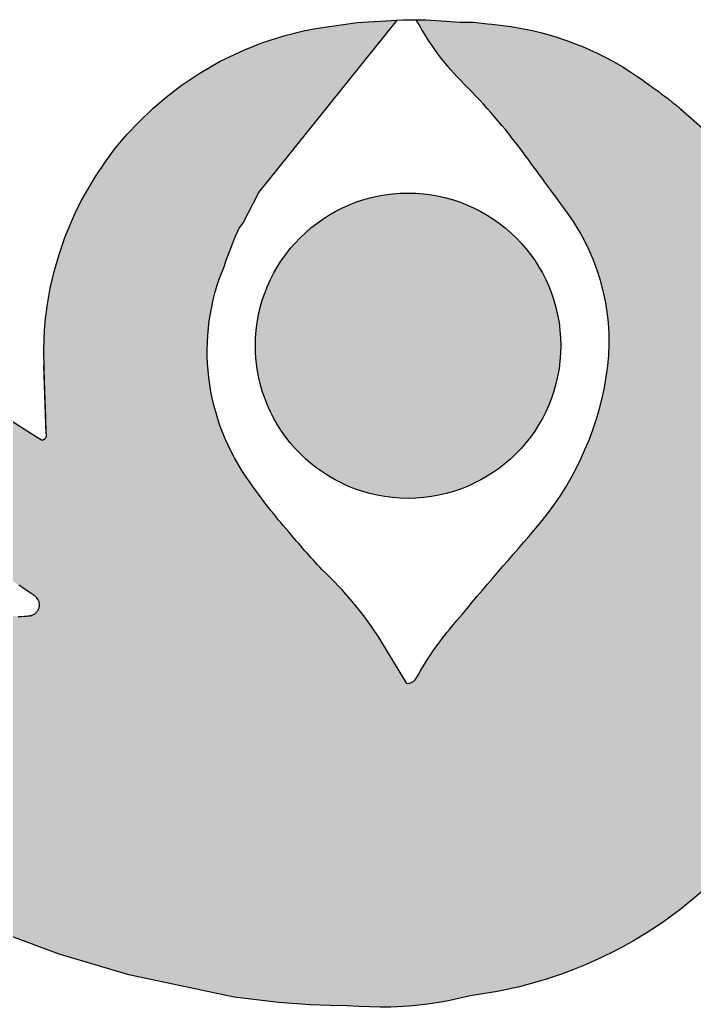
# Model space of a CAD drawing. Header units: millimetres. Extents: x -88727164121 to 1409438023, y -488056698 to 235964078476.
# Drawn here: x -1049685137 to -975197851, y 2577928184 to 2686985148 of the extents above; entities that cross this region are included whole.
import ezdxf

# ---------------------------------------------------------------- set-up
doc = ezdxf.new("R2010")
doc.units = ezdxf.units.MM
doc.header["$MEASUREMENT"] = 0

msp = doc.modelspace()

# ---------------------------------------------------------------- hatches: boundary and pattern name
h = msp.add_hatch(color=1)
h.dxf.hatch_style = 1
h.set_gradient(color1=(254, 204, 102), color2=(34, 52, 110))
h.paths.add_polyline_path([(-959637257.8, 2614573842), (-959039612.1, 2616892125), (-958578569.7, 2618882462.5), (-958133478.2, 2621033423.3), (-957560490.6, 2624305527.1), (-957184463.2, 2626976188.8), (-956656990.5, 2632605296.3), (-956618558.9, 2633263572.4), (-956521424.2, 2635592389.9), (-956492972.7, 2637059663.4), (-956499604.5, 2638241211.7), (-956539917.7, 2639530694.9), (-956608844.3, 2640735377.1), (-956695096.2, 2641801040.2), (-956741509.2, 2642414132.9), (-956838321.7, 2643148346.6), (-956978707.2, 2644213013), (-957103521.3, 2645034091.4), (-957150816.5, 2645322563.3), (-957295817.9, 2646146438.1), (-957484326.4, 2647110579.3), (-957673897, 2647988804.4), (-958062878.6, 2649585493.4), (-958356624.8, 2650657133.4), (-958867145.5, 2652324310.9), (-959638003.3, 2654508567.4), (-960306779.6, 2656173704.2), (-961023355.4, 2657783463.5), (-962018689.1, 2659790744.1), (-963525691.1, 2662451689.2), (-964794617.6, 2664425423.2), (-965894889.1, 2665981424.9), (-966493145.1, 2666775671.7), (-967312899.9, 2667811265), (-968379781.2, 2669077000.3), (-969032528.1, 2669816205.8), (-969546632.7, 2670383618.9), (-970129330.1, 2671011633), (-970624777.9, 2671533444.8), (-971436312.2, 2672364996.3), (-972832235, 2673731766.1), (-976671976.2, 2677121329.1), (-976702429.6, 2677146250.6), (-976761707.3, 2677194648.2), (-976814059.7, 2677237300.1), (-976854494.5, 2677270183.9), (-976881726, 2677292301.3), (-976952766.2, 2677349891.3), (-977031517.8, 2677413549.4), (-977112455.2, 2677471204.3), (-977232077.5, 2677574803.9), (-977284071.6, 2677616406.3), (-977434195, 2677736062), (-977522629.1, 2677806227.1), (-977632075.8, 2677892736), (-977833137.9, 2678050719.6), (-977970781.2, 2678158175), (-978165066.4, 2678308892.3), (-978369651, 2678466397.4), (-978520013.1, 2678581377.9), (-978630062.9, 2678665115.9), (-978836245.1, 2678821061.4), (-978866987.7, 2678844208.9), (-978898736.6, 2678868085.7), (-978951183.8, 2678907465.7), (-979085568.1, 2679008010.8), (-979614721.7, 2679398967.6), (-979881246, 2679592931.6), (-980289530.9, 2679886285.9), (-980653179, 2680143771.9), (-980930175, 2680337534.4), (-981638256.4, 2680823692.3), (-982209929.9, 2681206771.7), (-982839027.6, 2681618818.1), (-983083123.3, 2681767602.2), (-983404426.3, 2681959179.3), (-984258408.7, 2682445455.4), (-984889573.3, 2682784185), (-985114881.2, 2682900978.1), (-985930966.1, 2683306365.2), (-987525909.9, 2684022045.2), (-988224384, 2684304968.4), (-989298176.6, 2684705256.2), (-990591163.7, 2685133456.5), (-992022418, 2685541506.8), (-993051359.7, 2685793445.4), (-995434051.8, 2686248428.8), (-997542733.5, 2686505929.6), (-998043893.9, 2686547486.3), (-999297778.8, 2686698566.4), (-999565112.3, 2686715166.6), (-1000251012.7, 2686732965.9), (-1001053386.6, 2686708602.3), (-1002093644.7, 2686803240.6), (-1004847207.5, 2686960089.3), (-1005886722.5, 2686970422, 0.072611493), (-1000592446.8, 2679868627.4, -0.0371583413), (-994173486.6, 2672420099.3, -0.0018721971), (-989230626.6, 2665687114.5, -0.2003702376), (-984906929.5, 2647549611.6, -0.1400664373), (-992895361.1, 2630572691.7, 0.0048898673), (-1001967048.2, 2619983159.2, 0.047822713), (-1005867205.1, 2614318839.1, -0.2722873756), (-1006935698.1, 2613690369.8), (-1009773590.1, 2618348610.8, 0.0653190041), (-1016319624.7, 2626263550.3, -0.0122504786), (-1020012919.6, 2630468742, -0.0310132149), (-1024249915.5, 2635893594.9, -0.2627581961), (-1027088412.6, 2659826146.1, -0.0168525099), (-1025619638.3, 2663645685.6, -0.0310577323), (-1025007394.1, 2664546726.3), (-1023284798.9, 2667902001.1), (-1007979357, 2686949973.1), (-1012417964, 2686694504), (-1016982453.3, 2686034819.6), (-1018352954, 2685761289.4), (-1020504960.7, 2685226711.1), (-1022955431.4, 2684432282.8), (-1024949835.2, 2683640223.3), (-1027550103.7, 2682394470), (-1029876339.9, 2681053628.3), (-1031870968.4, 2679711037.2), (-1033523759.2, 2678444736.7), (-1035006425.5, 2677173142.1), (-1036550730.7, 2675691000.7), (-1037847915, 2674300504.4), (-1039205640.3, 2672674600.4), (-1040336386.3, 2671158940.1), (-1041328349.4, 2669679920.1), (-1042886893.1, 2666982047.4), (-1043602199.2, 2665535434.5), (-1044654021.3, 2663049479.3), (-1045349244.5, 2661048688.6), (-1045885985.6, 2659173805.4), (-1046308913.5, 2657337975), (-1046656055.6, 2655353052.4), (-1046745852.2, 2654699718.1), (-1046828972.5, 2653998110.2), (-1046947657.7, 2652686996.8), (-1047039278.8, 2650580874.4), (-1047006331.4, 2648344965.2), (-1046966153, 2647182074.5), (-1046926786.4, 2646042678.9), (-1046822916.7, 2643036354.7), (-1046762207, 2641279220.7), (-1046746978.4, 2641231140.7), (-1046737579.5, 2641187562.4), (-1046731221.9, 2641137840.4), (-1046730228.5, 2641088212.9), (-1046733585.8, 2641040299.4), (-1046742859.9, 2640985049.6), (-1046758920.9, 2640931372.1), (-1046777269.9, 2640885572.8), (-1046801875, 2640839010.9), (-1046828819.9, 2640798475.8), (-1046861413.6, 2640758409.3), (-1046897446.5, 2640721768.4), (-1046928584.2, 2640696556.7), (-1046974765.4, 2640663971.2), (-1047027436.3, 2640635478.2), (-1047092727.2, 2640610922.1), (-1047142064.1, 2640598825.5), (-1047187589, 2640592014.8), (-1047237407.8, 2640589164.1), (-1047296719.5, 2640592359.2), (-1049040509.5, 2641702161.6), (-1053667296.4, 2644646793.4), (-1056120365.3, 2646225452), (-1059581939, 2648780001.2), (-1061633144, 2650378393.5), (-1063156799.2, 2651608647.9), (-1069062956.4, 2656751428.4), (-1072687035.1, 2660232090.9), (-1077799599.7, 2665629626.7), (-1080731312.6, 2669019413.2), (-1081673606.1, 2670160106.9), (-1082843142.9, 2671613065.6), (-1083209217.1, 2672107817.1), (-1083406828.4, 2672331485.5), (-1083756975.6, 2672672757.8), (-1083988781.7, 2672867046.6), (-1084259848.5, 2673067595.7), (-1084542426.8, 2673249983.4), (-1084908519, 2673450806.1), (-1085225997.3, 2673596060.1), (-1085392339.9, 2673662317), (-1085849463.5, 2673812035), (-1086123786.6, 2673880373.6), (-1086471006.4, 2673944958.1), (-1086785674.7, 2673983032.3), (-1087177153.9, 2674003893.8), (-1087664627.4, 2673989206.6), (-1088204959.9, 2673919684.3), (-1088617969.9, 2673827462.3), (-1088983638.4, 2673715945.7), (-1089458309.2, 2673525982.7), (-1089632343.1, 2673442469), (-1089829393.3, 2673338167.7), (-1090044935.9, 2673211404.6), (-1090162881, 2673136041.7), (-1090237854.1, 2673085800.8), (-1090322149.5, 2673027051.8), (-1090354325.3, 2673003976.4), (-1090411425.9, 2672962114.7), (-1090523532.4, 2672876414.8), (-1090604034.2, 2672811869.7), (-1090681694.8, 2672747094.2), (-1090850327.6, 2672597354.3), (-1091153467.2, 2672292495.3), (-1091397652.1, 2672006199.8), (-1091594701.1, 2671741120.8), (-1091745708.5, 2671511595.1), (-1091821937.3, 2671384968.5), (-1091935281.5, 2671180285), (-1092024427.6, 2671002466), (-1092152027, 2670713598.8), (-1092191153.2, 2670614471.8), (-1092254034.8, 2670441343.4), (-1092314126.4, 2670255301.7), (-1092357557.5, 2670103672), (-1092397633.9, 2669945790.7), (-1092428966.5, 2669805364.5), (-1092456914, 2669661618), (-1092492434.6, 2669436615.9), (-1092508615.2, 2669305133.6), (-1092537887.9, 2668890916.5), (-1092536782.8, 2668529281.6), (-1092502553.6, 2668094785.3), (-1092467428.3, 2667851221.9), (-1092376837.3, 2667422177.5), (-1092173352.1, 2666691275.2), (-1091988806, 2666041010.9), (-1091775939.7, 2665343490.1), (-1091188138.7, 2663636724.9), (-1090597082.8, 2662153830.6), (-1089959639.5, 2660739152.8), (-1088869237.6, 2658635616.8), (-1087040102.5, 2655715769.5), (-1085369000, 2653502448.7), (-1083543946.3, 2651429189.8), (-1081976879.1, 2649649003.2), (-1079755187, 2647125163.5), (-1077750975.7, 2644900058.7), (-1073890848, 2641218586.6), (-1071489330.5, 2639112641.7), (-1068188938.8, 2636425096.5), (-1063673692.8, 2633097844.4), (-1060249048.9, 2630831888.1), (-1056915848, 2628927198.1), (-1055640610, 2628257497), (-1054119832.6, 2627291094.6), (-1051856789.8, 2625853007.6), (-1050903588.8, 2625247280.6), (-1049980739.3, 2624660841.1), (-1049779638.4, 2624533048.3), (-1049347601.2, 2624254816), (-1048632169.2, 2623772591.2), (-1048408435.4, 2623616067), (-1048097569.6, 2623393912.7), (-1048036951.5, 2623349949.9), (-1047948104.8, 2623285130.4), (-1047904770.2, 2623256061.1), (-1047856254.3, 2623212368.5), (-1047791047.4, 2623140233.5), (-1047710669.8, 2623032097.7), (-1047643946.9, 2622917944.7), (-1047588256.9, 2622792442.5), (-1047559308, 2622706043.5), (-1047525113.5, 2622554089), (-1047514184.7, 2622462682.6), (-1047510380.2, 2622384730.7), (-1047513006.4, 2622282495.8), (-1047520268.5, 2622208948.8), (-1047540561.2, 2622095253.9), (-1047556743.3, 2622032193.9), (-1047575990.4, 2621970964.9), (-1047609335.9, 2621884791.9), (-1047650499.3, 2621798856.1), (-1047713919.6, 2621692386.9), (-1047767741.5, 2621617994.9), (-1047832398.1, 2621542068.7), (-1047885995.3, 2621487684.2), (-1047936785.1, 2621441960.8), (-1047981719.5, 2621405559.7), (-1048054312.1, 2621353717.5), (-1048171116.4, 2621285671.3), (-1048251233.4, 2621248423.1), (-1048301045.8, 2621228723.4), (-1048356525.3, 2621209703.2), (-1048416826.2, 2621191832.9), (-1048535934.8, 2621165979), (-1048737729.5, 2621153520), (-1048930481.3, 2621130202.3), (-1049155012.8, 2621109602.3), (-1049439816, 2621093545.5), (-1049866141.7, 2621090428), (-1049994306.5, 2621094387), (-1050908783.4, 2621188968.3), (-1051642486, 2621351640.2), (-1052163559.7, 2621517185.9), (-1054628850.1, 2622641704.1), (-1056465711.2, 2623504471.8), (-1059521872.6, 2624939940.8), (-1063484938.6, 2626805750.1), (-1065319665.8, 2627729556.2), (-1066794709, 2628527422), (-1068390315.9, 2629448551.9), (-1069459536.3, 2630101053.5), (-1071520016.5, 2631442660.6), (-1074803002.9, 2633828745.7), (-1077853467.1, 2636354887.2), (-1078462179.7, 2636898842.5), (-1079203369.9, 2637580574.3), (-1080880211.7, 2639188003.6), (-1081636818.9, 2639915706.1), (-1087924575.6, 2645862216.2), (-1088543149.5, 2646437641.6), (-1089360527.2, 2647195416.8), (-1090003964.8, 2647789873.6), (-1090291579.1, 2648042402.7), (-1090442455.3, 2648165284.4), (-1090521289.9, 2648227049.3), (-1090651399.7, 2648325486), (-1090701181.8, 2648362032.1), (-1090754558.5, 2648400548.7), (-1091032331.5, 2648590286.1), (-1091483687.8, 2648863205.1), (-1091936148.7, 2649097216.4), (-1092393128.9, 2649297256.5), (-1092798968.8, 2649446714.3), (-1093377701.9, 2649617143.3), (-1094011120.4, 2649749602.5), (-1094465874.7, 2649811449.3), (-1094903166.6, 2649845442.8), (-1095575119.2, 2649849685.2), (-1096662504, 2649732854.7), (-1097021623.6, 2649659771.1), (-1097379532.6, 2649569156), (-1097525681.3, 2649512474), (-1097820799.4, 2649373246.6), (-1098179932.4, 2649152829.9), (-1098306903, 2649059199.4), (-1098556589.3, 2648846027.9), (-1098713584.5, 2648688392.7), (-1098845610, 2648538298.9), (-1098967910.2, 2648381690), (-1099167565.1, 2648077272), (-1099307916.5, 2647809489.6), (-1099430343.5, 2647512805), (-1099471544, 2647390694.3), (-1099531776.8, 2647176283.4), (-1099569102.3, 2647005882.4), (-1099594898.8, 2646853190.6), (-1099624186.2, 2646569371), (-1099630373.2, 2646328947.2), (-1099627232.9, 2646211565.1), (-1099593956.8, 2645902959.7), (-1099528908.4, 2645400462.9), (-1099390305.4, 2644563427.3), (-1099082868.5, 2643205135.6), (-1098622161.1, 2641714080.1), (-1098067551.1, 2640323455.2), (-1096279501.4, 2637571112.3), (-1094883384.1, 2635422070.6), (-1093549654.3, 2633369061.9), (-1092426461.2, 2632116024.1), (-1090539223.5, 2630227710.7), (-1087628525, 2627490421.7), (-1085446677.7, 2625461949.9), (-1083263232.2, 2623607550.3), (-1081858446.7, 2622512323.6), (-1080693847.9, 2621657617.3), (-1079096625, 2620558742.4), (-1072718281.4, 2616033133.9), (-1069260171.4, 2613949178), (-1063707345.1, 2610894693), (-1061267720, 2609660319.3), (-1060496705.4, 2609283346.5), (-1058315086.5, 2608250112.4), (-1056837445, 2607577858.5), (-1055296073.4, 2606846664), (-1054590603.9, 2606519408.1), (-1054167487.6, 2606332945.4), (-1053373600.9, 2606002383.1), (-1052438051.9, 2605644200.8), (-1052104184.4, 2605524376.9), (-1051848522.5, 2605423284.7), (-1051727348.6, 2605362623.9), (-1051594528.9, 2605285548.6), (-1051421755.4, 2605166497.9), (-1051300705.4, 2605068335.6), (-1051195401.1, 2604971177.3), (-1051083522.6, 2604853562.8), (-1051025118.3, 2604785142.4), (-1050957100.5, 2604698194.7), (-1050902710.4, 2604622062.2), (-1050840794, 2604526754.8), (-1050799564, 2604457125.9), (-1050735863.7, 2604337236.6), (-1050709996.4, 2604192180.1), (-1050702400.9, 2604108620.8), (-1050700407.7, 2604038874.9), (-1050701403.1, 2603963806.1), (-1050704936.4, 2603909626.6), (-1050709976.9, 2603859598.7), (-1050717677.7, 2603805678.2), (-1050727406.7, 2603751526.8), (-1050736966.7, 2603707477.8), (-1050748174.8, 2603662318), (-1050761937.9, 2603614415.8), (-1050785313.7, 2603544494.7), (-1050813579, 2603474748.7), (-1050845400.8, 2603405971.8), (-1050871291.8, 2603356322.7), (-1050908333.6, 2603292700.3), (-1050951601.5, 2603226940.6), (-1050997195.3, 2603165413.8), (-1051041400.8, 2603111873.4), (-1051109955.1, 2603038463.4), (-1051165221.9, 2602986331.5), (-1051242944.3, 2602921838), (-1051322959.9, 2602864590.5), (-1051416993, 2602807435.6), (-1051550403.9, 2602742448.1), (-1053126256.7, 2602547556), (-1055116259.7, 2602708118), (-1055857477.3, 2602825147.5), (-1057076376.8, 2603087371.7), (-1058101095.2, 2603448537.6), (-1060537824.5, 2604307372.1), (-1064762752.9, 2605796464.2), (-1066449982.3, 2606391134.6), (-1066934371.6, 2606561859.5), (-1067101893.2, 2606630834.6), (-1068071404.1, 2607042510.9), (-1068631616.7, 2607290237.3), (-1069537032.3, 2607706183.3), (-1071829795.3, 2608848562.6), (-1076130421.2, 2611364221.6), (-1078702764, 2613128853), (-1080108628.2, 2614185684), (-1083513587.8, 2616587881.8), (-1086350513.3, 2618573408.7), (-1089137873.3, 2620510255.5), (-1089821579.8, 2620983234.4), (-1090210953.5, 2621216303.7), (-1090503224.9, 2621342070.8), (-1090777156.7, 2621429089.4), (-1091004085.2, 2621480493.8), (-1091315752.5, 2621522359), (-1091567670.5, 2621532723.2), (-1091795321.9, 2621524262.2), (-1092068943.5, 2621491479.2), (-1092426607.9, 2621409983.9), (-1092878737.2, 2621238354.8), (-1093120222.7, 2621110702.9), (-1093230891.4, 2621042544.4), (-1093360384.6, 2620954187.6), (-1093709968.5, 2620660428.6), (-1093846387.2, 2620518421.7), (-1093988574.6, 2620348615.3), (-1094107181.4, 2620185282.6), (-1094197171.3, 2620044227.1), (-1094227007.1, 2619993420.6), (-1094411810, 2619613182.7), (-1094463925.5, 2619474410.1), (-1094513116, 2619320145.4), (-1094565922.3, 2619110778.6), (-1094603389.3, 2618901551), (-1094626411.3, 2618688348.6), (-1094634341.5, 2618435820), (-1094624532.9, 2618218986.3), (-1094602759.4, 2618025891.5), (-1094486665.7, 2617525243.4), (-1094357438.9, 2616917876.6), (-1094110201.8, 2616027825.1), (-1093700504.9, 2614920837.6), (-1093271221.2, 2614011874.1), (-1092607310.7, 2612886508.4), (-1091870479.3, 2611818086), (-1090997591.1, 2610679848), (-1088773042.8, 2608248152.2), (-1088012203.3, 2607605686.4), (-1086961268.3, 2606651946.3), (-1085586259, 2605273271.4), (-1080848838.2, 2601494101.7), (-1080305143.2, 2601087680.4), (-1079397990.5, 2600443949.5), (-1078216183.6, 2599665918.1), (-1070836050.2, 2595011582.4), (-1063437664.5, 2591138110.5), (-1055835360, 2587681976.9), (-1045344389.6, 2583784143.1), (-1037621809.9, 2581524876.9), (-1026005033.6, 2579058083.6), (-1021114662.6, 2578468226.4), (-1017591095.6, 2578212730.2), (-1015414127.2, 2578125148.6), (-1013520959.8, 2578092449.9), (-1012222152.9, 2577995767.6), (-1009894897.2, 2577928184.2), (-1008711807.4, 2577945639), (-1006686803.6, 2578056705.9), (-1004916965.9, 2578238330.3), (-1003156762.8, 2578498300.2), (-1002179856.1, 2578677280.3), (-999945814.1, 2579181885.3), (-996929316.6, 2579658502.9), (-994506656.5, 2580186581), (-991514344.8, 2581024682.1), (-989861690.9, 2581579426.8), (-988598043, 2582049596), (-987129894.2, 2582647772.1), (-985364579.4, 2583444077), (-983989636, 2584125424.4), (-983083199.6, 2584605265.3), (-982513306.6, 2584919871.1), (-981913416.2, 2585262111.2), (-980521135.4, 2586101784.4), (-978753711.1, 2587264403.1), (-976634024.5, 2588814650.2), (-974262170.1, 2590776860.6), (-972195633.5, 2592713721.8), (-969060818.3, 2596150773), (-966933171.8, 2598925582.9), (-965074104.6, 2601749760.1), (-963059131, 2605411733.9), (-961841330.3, 2608076826.2), (-960652782.9, 2611206830.4)])
h = msp.add_hatch(color=1)
h.dxf.hatch_style = 1
h.set_gradient(color1=(254, 204, 102), color2=(34, 52, 110))
h.paths.add_polyline_path([(-989938623.7, 2650989523.1, 1), (-1023659402.7, 2650989523.1, 1)])

# ---------------------------------------------------------------- linework, layer by layer
at = {"color": 151, "true_color": 0x7bbee0}
msp.add_line((-1046762161.3, 2641277900.2), (-1047021392.8, 2648780892.2), dxfattribs=at)
for points in [[(-1053667296.4, 2644646793.4), (-1049040509.5, 2641702161.6), (-1047296719.5, 2640592359.2), (-1047241790.7, 2640589400.2), (-1047231456.4, 2640589504.6), (-1047193744.2, 2640591662.6), (-1047180092.7, 2640593136.3), (-1047152242.5, 2640597302.7), (-1047130591.3, 2640601638.4), (-1047109526.5, 2640606803.1), (-1047080840.2, 2640615392.8), (-1047043028.5, 2640629613.9), (-1047026458.7, 2640636953.5), (-1047008476.7, 2640645734.7), (-1046988654.1, 2640656458), (-1046966016, 2640670144.8), (-1046928584.2, 2640696556.7), (-1046911634.5, 2640710280.6), (-1046898815.8, 2640721491.8), (-1046884119.6, 2640735320.2), (-1046870464.5, 2640749205.7), (-1046854937.5, 2640766370.3), (-1046835709.2, 2640790006.9), (-1046830482.2, 2640796960.2), (-1046821027.7, 2640810198.1), (-1046811050.1, 2640825208.2), (-1046801059.4, 2640841490.5), (-1046794343.7, 2640853262.9), (-1046785254.7, 2640870462.8), (-1046778080.3, 2640885276.4), (-1046770999.5, 2640901224), (-1046763494.2, 2640919957.1), (-1046755807.4, 2640941777.6), (-1046748380.4, 2640966599.6), (-1046744482.7, 2640981864.8), (-1046739468.5, 2641005253.8), (-1046735831.2, 2641026922.4), (-1046732653.9, 2641053599.3), (-1046731058.8, 2641076363.8), (-1046730478.7, 2641100712.2), (-1046730888.3, 2641121173.9), (-1046733155.3, 2641152960.7), (-1046736372.7, 2641178123.5), (-1046739723.7, 2641197504.1), (-1046744460.6, 2641219467.1), (-1046750094.7, 2641240979.6), (-1046759000.7, 2641269097.7), (-1046762161.3, 2641277900.2), (-1046822916.7, 2643036354.7), (-1046926786.4, 2646042678.9), (-1046966153, 2647182074.5), (-1047006331.4, 2648344965.2), (-1047039278.8, 2650580874.4), (-1046947657.7, 2652686996.8), (-1046828972.5, 2653998110.2), (-1046745852.2, 2654699718.1), (-1046656055.6, 2655353052.4), (-1046308913.5, 2657337975), (-1045885985.6, 2659173805.4), (-1045349244.5, 2661048688.6), (-1044654021.3, 2663049479.3), (-1043602199.2, 2665535434.5), (-1042886893.1, 2666982047.4), (-1041328349.4, 2669679920.1), (-1040336386.3, 2671158940.1), (-1039205640.3, 2672674600.4), (-1037847915, 2674300504.4), (-1036550730.7, 2675691000.7), (-1035006425.5, 2677173142.1), (-1033523759.2, 2678444736.7), (-1031870968.4, 2679711037.2), (-1029876339.9, 2681053628.3), (-1027550103.7, 2682394470), (-1024949835.2, 2683640223.3), (-1022955431.4, 2684432282.8), (-1020504960.7, 2685226711.1), (-1018352954, 2685761289.4), (-1016982453.3, 2686034819.6), (-1012417964, 2686694504), (-1007368219, 2686985147.9), (-1004847207.5, 2686960089.3), (-1002093644.7, 2686803240.6), (-1001053386.6, 2686708602.3), (-1000251012.7, 2686732965.9), (-999565112.3, 2686715166.6), (-999297778.8, 2686698566.4), (-998043893.9, 2686547486.3), (-997542733.5, 2686505929.6), (-995434051.8, 2686248428.8), (-993051359.7, 2685793445.4), (-992022418, 2685541506.8), (-990591163.7, 2685133456.5), (-989298176.6, 2684705256.2), (-988224384, 2684304968.4), (-987525909.9, 2684022045.2), (-985930966.1, 2683306365.2), (-985114881.2, 2682900978.1), (-984889573.3, 2682784185), (-984258408.7, 2682445455.4), (-983404426.3, 2681959179.3), (-983083123.3, 2681767602.2), (-982839027.6, 2681618818.1), (-982209929.9, 2681206771.7), (-981638256.4, 2680823692.3), (-980930175, 2680337534.4), (-980653179, 2680143771.9), (-980289530.9, 2679886285.9), (-979881246, 2679592931.6), (-979614721.7, 2679398967.6), (-979085568.1, 2679008010.8), (-978951183.8, 2678907465.7), (-978898736.6, 2678868085.7), (-978866987.7, 2678844208.9), (-978836245.1, 2678821061.4), (-978630062.9, 2678665115.9), (-978520013.1, 2678581377.9), (-978369651, 2678466397.4), (-978165066.4, 2678308892.3), (-977970781.2, 2678158175), (-977833137.9, 2678050719.6), (-977632075.8, 2677892736), (-977522629.1, 2677806227.1), (-977434195, 2677736062), (-977284071.6, 2677616406.3), (-977232077.5, 2677574803.9), (-977112455.2, 2677471204.3), (-977031517.8, 2677413549.4), (-976952766.2, 2677349891.3), (-976881726, 2677292301.3), (-976854494.5, 2677270183.9), (-976814059.7, 2677237300.1), (-976761707.3, 2677194648.2), (-976702429.6, 2677146250.6), (-976641522.7, 2677096407.6), (-976589216.2, 2677053509.4), (-976548629.8, 2677020163.6)], [(-976671976.2, 2677121329.1), (-972832235, 2673731766.1)], [(-1047904770.2, 2623256061.1), (-1047948104.8, 2623285130.4), (-1048036951.5, 2623349949.9), (-1048097569.6, 2623393912.7), (-1048408435.4, 2623616067), (-1048632169.2, 2623772591.2), (-1049347601.2, 2624254816), (-1049779638.4, 2624533048.3)], [(-1049866141.7, 2621090428), (-1049439816, 2621093545.5), (-1049155012.8, 2621109602.3), (-1048930481.3, 2621130202.3), (-1048737729.5, 2621153520), (-1048556391.8, 2621164715.9), (-1048498170, 2621174176.3), (-1048431143.9, 2621188725.1), (-1048398234.9, 2621197342.5), (-1048356525.3, 2621209703.2), (-1048301045.8, 2621228723.4), (-1048251233.4, 2621248423.1), (-1048171116.4, 2621285671.3), (-1048054312.1, 2621353717.5), (-1047981719.5, 2621405559.7), (-1047936785.1, 2621441960.8), (-1047885995.3, 2621487684.2), (-1047832398.1, 2621542068.7), (-1047767741.5, 2621617994.9), (-1047713919.6, 2621692386.9), (-1047650499.3, 2621798856.1), (-1047609335.9, 2621884791.9), (-1047575990.4, 2621970964.9), (-1047556743.3, 2622032193.9), (-1047540561.2, 2622095253.9), (-1047520268.5, 2622208948.8), (-1047513006.4, 2622282495.8), (-1047510380.2, 2622384730.7), (-1047514184.7, 2622462682.6), (-1047525113.5, 2622554089), (-1047559308, 2622706043.5), (-1047588256.9, 2622792442.5), (-1047643946.9, 2622917944.7), (-1047710669.8, 2623032097.7), (-1047791047.4, 2623140233.5), (-1047856254.3, 2623212368.5), (-1047904770.2, 2623256061.1)], [(-974262170.1, 2590776860.6), (-976634024.5, 2588814650.2), (-978753711.1, 2587264403.1), (-980521135.4, 2586101784.4), (-981913416.2, 2585262111.2), (-982513306.6, 2584919871.1), (-983083199.6, 2584605265.3), (-983989636, 2584125424.4), (-985364579.4, 2583444077), (-987129894.2, 2582647772.1), (-988598043, 2582049596), (-989861690.9, 2581579426.8), (-991514344.8, 2581024682.1), (-994506656.5, 2580186581), (-996929316.6, 2579658502.9), (-999945814.1, 2579181885.3), (-1002179856.1, 2578677280.3), (-1003156762.8, 2578498300.2), (-1004916965.9, 2578238330.3), (-1006686803.6, 2578056705.9)], [(-1006686803.6, 2578056705.9), (-1008711807.4, 2577945639), (-1009894897.2, 2577928184.2), (-1012222152.9, 2577995767.6), (-1013520959.8, 2578092449.9), (-1015414127.2, 2578125148.6), (-1017591095.6, 2578212730.2), (-1021114662.6, 2578468226.4), (-1026005033.6, 2579058083.6), (-1037621809.9, 2581524876.9), (-1045344389.6, 2583784143.1), (-1055835360, 2587681976.9)]]:
    msp.add_lwpolyline(points, dxfattribs=at)
for points in [[(-1006935698.1, 2613690369.8), (-1009773590.1, 2618348610.8, 0.0653190041), (-1016319624.7, 2626263550.3, -0.0122504786), (-1020012919.6, 2630468742, -0.0310132149), (-1024249915.5, 2635893594.9, -0.2627581961), (-1027088412.6, 2659826146.1, -0.0168525099), (-1025619638.3, 2663645685.6, -0.0310577323), (-1025007394.1, 2664546726.3), (-1023284798.9, 2667902001.1), (-1007959526.5, 2686974652.6)], [(-1006935698.1, 2613690369.8, 0.2722873716), (-1005867205.1, 2614318839, -0.0478227249), (-1001967047.1, 2619983160.5, -0.0048898667), (-992895361.1, 2630572691.7, 0.1400664427), (-984906929.4, 2647549612.3, 0.2003702153), (-989230625.8, 2665687113.4, 0.0018722012), (-994173496.5, 2672420112.7, 0.0371582748), (-1000592446.1, 2679868626.7, -0.0727401323), (-1005894181.9, 2686984227.5, 4.2896876065)]]:
    msp.add_lwpolyline(points, format="xyb", dxfattribs=at)
msp.add_circle((-1006799013.2, 2650989523.1), 16860389.5, dxfattribs=at)

doc.saveas('drawing.dxf')
